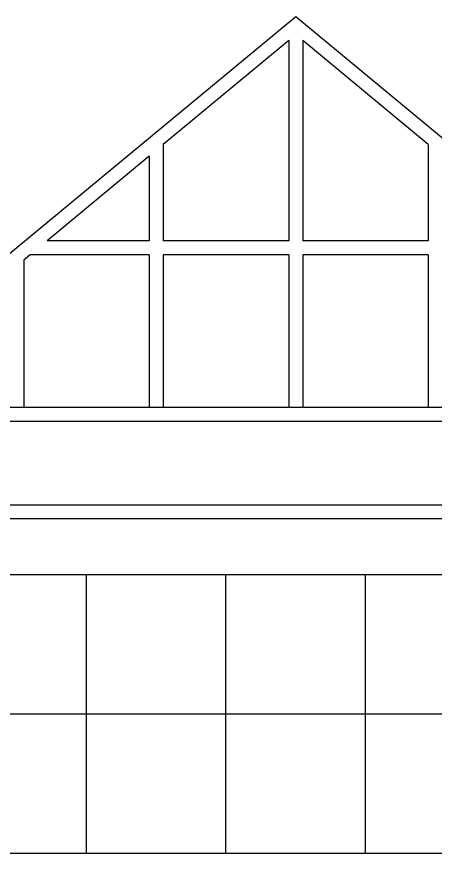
# Model space of a CAD drawing. Extents: x -24232 to 27340, y -23039 to 23489.
# Drawn here: x -20755 to -19255, y -9596 to -6596 of the extents above; entities that cross this region are included whole.
import ezdxf

# ---------------------------------------------------------------- set-up
doc = ezdxf.new("R2010")
doc.units = 0
doc.header["$LTSCALE"] = 10
doc.layers.add('1', color=1, linetype='CONTINUOUS')
doc.layers.add('3', color=3, linetype='CONTINUOUS')

msp = doc.modelspace()

# ---------------------------------------------------------------- linework, layer by layer
at = {"layer": '1'}
for p, q in [((-19780, -6681.8), (-20230, -7054.7)), ((-19780, -6681.8), (-19780, -7399.7)), ((-19730, -6681.8), (-19730, -7399.7)), ((-19280, -7054.7), (-19730, -6681.8)), ((-20230, -7054.7), (-20230, -7399.7)), ((-19280, -7054.7), (-19280, -7399.7)), ((-20280, -7096.1), (-20646.4, -7399.7)), ((-20280, -7096.1), (-20280, -7399.7)), ((-20280, -7399.7), (-20646.4, -7399.7)), ((-19780, -7399.7), (-20230, -7399.7)), ((-19280, -7399.7), (-19730, -7399.7)), ((-20706.8, -7449.7), (-20730, -7468.9)), ((-20730, -7468.9), (-20730, -7996.2)), ((-20280, -7449.7), (-20706.8, -7449.7)), ((-20280, -7449.7), (-20280, -7996.2)), ((-19780, -7449.7), (-20230, -7449.7)), ((-20230, -7449.7), (-20230, -7996.2)), ((-19780, -7449.7), (-19780, -7996.2)), ((-19730, -7449.7), (-19730, -7996.2)), ((-19280, -7449.7), (-19730, -7449.7)), ((-19280, -7449.7), (-19280, -7996.2)), ((-21366.3, -7996.2), (-18143.7, -7996.2)), ((-21505, -8046.2), (-18005, -8046.2)), ((-20505, -9596.2), (-20505, -8596.2)), ((-20005, -9596.2), (-20005, -8596.2)), ((-19505, -9596.2), (-19505, -8596.2)), ((-22005, -9096.2), (-18505, -9096.2)), ((-21005, -9596.2), (-18505, -9596.2))]:
    msp.add_line(p, q, dxfattribs=at)
at = {"layer": '3'}
for p, q in [((-19755, -6596.2), (-21505, -8046.2)), ((-18005, -8046.2), (-19755, -6596.2)), ((-22255, -8346.2), (-17255, -8346.2)), ((-22255, -8396.2), (-18955, -8396.2)), ((-22005, -8596.2), (-17505, -8596.2))]:
    msp.add_line(p, q, dxfattribs=at)

doc.saveas('drawing.dxf')
